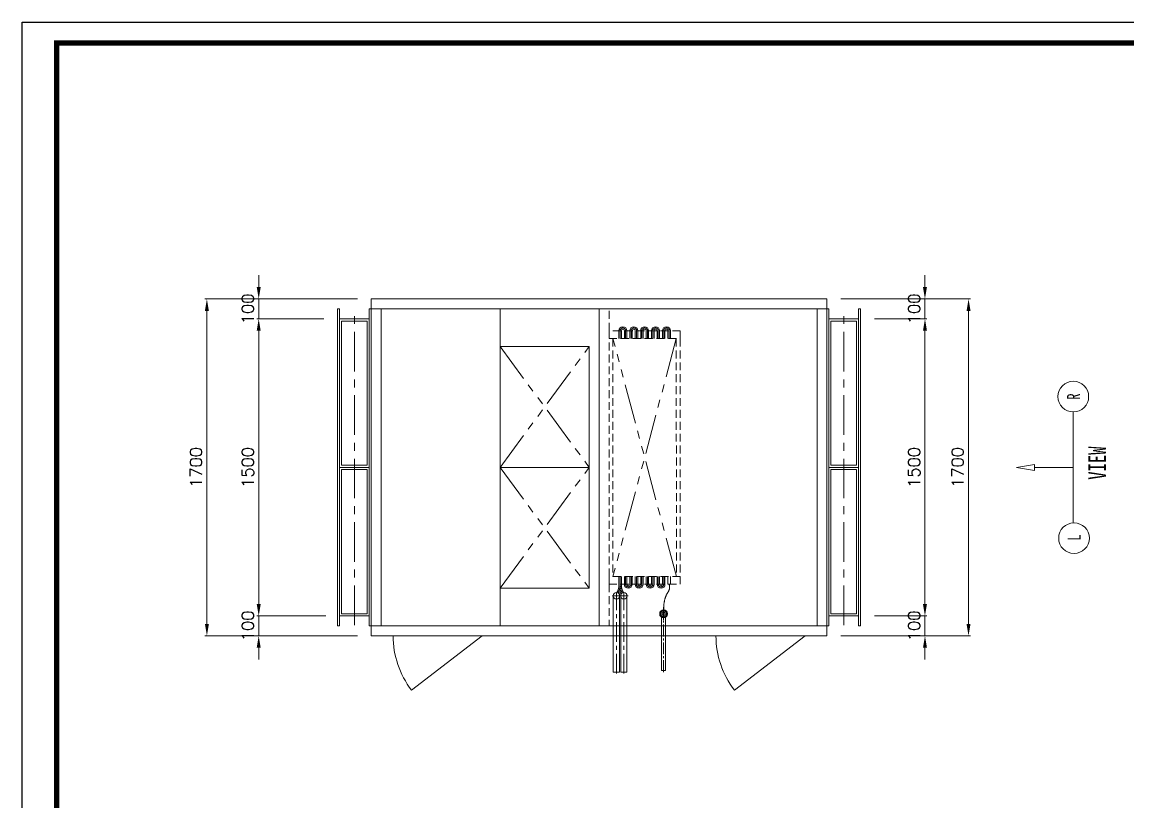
# Model space of a CAD drawing. Extents: x 437 to 11537, y -241 to 7638.
# Drawn here: x 437 to 6019, y 3702 to 7638 of the extents above; entities that cross this region are included whole.
import ezdxf
from ezdxf.enums import TextEntityAlignment as Align

# ---------------------------------------------------------------- set-up
doc = ezdxf.new("R2010")
doc.units = 0
doc.header["$LTSCALE"] = 80
doc.header["$MEASUREMENT"] = 0
for name, pattern in [('CEN', [26, 20, -2, 2, -2]), ('CENTER', [2, 1.25, -0.25, 0.25, -0.25]), ('CENTER2', [1.125, 0.75, -0.125, 0.125, -0.125]), ('CENTERX2', [4, 2.5, -0.5, 0.5, -0.5]), ('H2', [4, 3, -1]), ('HIDDENX2', [0.75, 0.5, -0.25]), ('PHANTOM', [5, 2.5, -0.5, 0.5, -0.5, 0.5, -0.5]), ('PHANTOMX2', [5, 2.5, -0.5, 0.5, -0.5, 0.5, -0.5])]:
    doc.linetypes.add(name, pattern=pattern)
doc.layers.get('0').update_dxf_attribs({"linetype": 'CONTINUOUS', "lineweight": 18})
doc.layers.get('DEFPOINTS').update_dxf_attribs({"linetype": 'CONTINUOUS', "lineweight": 18})
for name, color, linetype, lineweight in [('2', 2, 'HIDDENX2', 18), ('9', 2, 'H2', 18), ('CEN', 1, 'CEN', 18), ('LIN', 2, 'CONTINUOUS', 18)]:
    doc.layers.add(name, color=color, linetype=linetype, lineweight=lineweight)
doc.layers.add('FORM', color=7, linetype='CONTINUOUS')
doc.styles.add('ROMAND', font='TXT', dxfattribs={"height": 2.6})
doc.styles.get("Standard").update_dxf_attribs({"font": 'txt.shx', "bigfont": '2hs.shx'})
doc.dimstyles.get("Standard").update_dxf_attribs({"dimscale": 0, "dimtxt": 60, "dimasz": 60, "dimexe": 10, "dimexo": 70, "dimgap": 25, "dimtad": 1, "dimdec": 0, "dimlfac": -1, "dimzin": 0, "dimdsep": 46, "dimtxsty": 'Standard', "dimcen": 0, "dimclrd": 1, "dimclre": 1, "dimadec": 0, "dimazin": 0, "dimtfac": 1, "dimtdec": 0, "dimtix": 1, "dimtmove": 1, "dimatfit": 2, "dimfxl": 0, "dimtolj": 1, "dimtzin": 0, "dimlwd": 5, "dimlwe": 5, "dimarcsym": 0})

# ---------------------------------------------------------------- blocks, each defined once
blk = doc.blocks.new('*D4')
at = {"color": 1, "linetype": 'Continuous', "lineweight": 5}
for p, q in [((1631.5, 6300), (1631.5, 6360)), ((2129.9, 6240), (1621.5, 6240)), ((1631.5, 6240), (1631.5, 6140)), ((1959.9, 6140), (1621.5, 6140)), ((1631.5, 6080), (1631.5, 6020))]:
    blk.add_line(p, q, dxfattribs=at)
at = {"color": 1, "linetype": 'Continuous'}
for points in [[(1621.5, 6300), (1641.5, 6300), (1631.5, 6240)], [(1621.5, 6080), (1641.5, 6080), (1631.5, 6140)]]:
    blk.add_solid(points, dxfattribs=at)
at = {"layer": 'DEFPOINTS', "color": 0, "linetype": 'Continuous'}
for p in [(2199.9, 6240), (1631.5, 6140), (2029.9, 6140)]:
    blk.add_point(p, dxfattribs=at)
at = {"color": 0, "linetype": 'Continuous', "insert": (1576.5, 6190), "char_height": 60, "attachment_point": 5, "rotation": 90}
blk.add_mtext('\\A1;100', dxfattribs=at)
blk = doc.blocks.new('*D5')
at = {"color": 1, "linetype": 'Continuous', "lineweight": 5}
for p, q in [((1959.9, 6140), (1621.5, 6140)), ((1631.5, 6080), (1631.5, 4700)), ((1969.9, 4640), (1621.5, 4640))]:
    blk.add_line(p, q, dxfattribs=at)
at = {"color": 1, "linetype": 'Continuous'}
for points in [[(1621.5, 6080), (1641.5, 6080), (1631.5, 6140)], [(1621.5, 4700), (1641.5, 4700), (1631.5, 4640)]]:
    blk.add_solid(points, dxfattribs=at)
at = {"layer": 'DEFPOINTS', "color": 0, "linetype": 'Continuous'}
for p in [(2029.9, 6140), (1631.5, 4640), (2039.9, 4640)]:
    blk.add_point(p, dxfattribs=at)
at = {"color": 0, "linetype": 'Continuous', "insert": (1576.5, 5390), "char_height": 60, "attachment_point": 5, "rotation": 90}
blk.add_mtext('\\A1;1500', dxfattribs=at)
blk = doc.blocks.new('*D6')
at = {"color": 1, "linetype": 'Continuous', "lineweight": 5}
for p, q in [((1631.5, 4700), (1631.5, 4760)), ((1969.9, 4640), (1621.5, 4640)), ((1631.5, 4640), (1631.5, 4540)), ((2129.9, 4540), (1621.5, 4540)), ((1631.5, 4480), (1631.5, 4420))]:
    blk.add_line(p, q, dxfattribs=at)
at = {"color": 1, "linetype": 'Continuous'}
for points in [[(1621.5, 4700), (1641.5, 4700), (1631.5, 4640)], [(1621.5, 4480), (1641.5, 4480), (1631.5, 4540)]]:
    blk.add_solid(points, dxfattribs=at)
at = {"layer": 'DEFPOINTS', "color": 0, "linetype": 'Continuous'}
for p in [(2039.9, 4640), (1631.5, 4540), (2199.9, 4540)]:
    blk.add_point(p, dxfattribs=at)
at = {"color": 0, "linetype": 'Continuous', "insert": (1576.5, 4590), "char_height": 60, "attachment_point": 5, "rotation": 90}
blk.add_mtext('\\A1;100', dxfattribs=at)
blk = doc.blocks.new('*D7')
at = {"color": 1, "linetype": 'Continuous', "lineweight": 5}
for p, q in [((2129.9, 6240), (1360, 6240)), ((1370, 6180), (1370, 4600)), ((2129.9, 4540), (1360, 4540))]:
    blk.add_line(p, q, dxfattribs=at)
at = {"color": 1, "linetype": 'Continuous'}
for points in [[(1360, 6180), (1380, 6180), (1370, 6240)], [(1360, 4600), (1380, 4600), (1370, 4540)]]:
    blk.add_solid(points, dxfattribs=at)
at = {"layer": 'DEFPOINTS', "color": 0, "linetype": 'Continuous'}
for p in [(2199.9, 6240), (1370, 4540), (2199.9, 4540)]:
    blk.add_point(p, dxfattribs=at)
at = {"color": 0, "linetype": 'Continuous', "insert": (1315, 5390), "char_height": 60, "attachment_point": 5, "rotation": 90}
blk.add_mtext('\\A1;1700', dxfattribs=at)
blk = doc.blocks.new('*D19')
at = {"color": 1, "linetype": 'Continuous', "lineweight": 5}
for p, q in [((4994.9, 6300), (4994.9, 6360)), ((4569.9, 6240), (5004.9, 6240)), ((4994.9, 6240), (4994.9, 6140)), ((4739.9, 6140), (5004.9, 6140)), ((4994.9, 6080), (4994.9, 6020))]:
    blk.add_line(p, q, dxfattribs=at)
at = {"color": 1, "linetype": 'Continuous'}
for points in [[(4984.9, 6300), (5004.9, 6300), (4994.9, 6240)], [(4984.9, 6080), (5004.9, 6080), (4994.9, 6140)]]:
    blk.add_solid(points, dxfattribs=at)
at = {"layer": 'DEFPOINTS', "color": 0, "linetype": 'Continuous'}
for p in [(4499.9, 6240), (4669.9, 6140), (4994.9, 6140)]:
    blk.add_point(p, dxfattribs=at)
at = {"color": 0, "linetype": 'Continuous', "insert": (4939.9, 6190), "char_height": 60, "attachment_point": 5, "rotation": 90}
blk.add_mtext('\\A1;100', dxfattribs=at)
blk = doc.blocks.new('*D20')
at = {"color": 1, "linetype": 'Continuous', "lineweight": 5}
for p, q in [((4739.9, 6140), (5004.9, 6140)), ((4994.9, 6080), (4994.9, 4700)), ((4739.9, 4640), (5004.9, 4640))]:
    blk.add_line(p, q, dxfattribs=at)
at = {"color": 1, "linetype": 'Continuous'}
for points in [[(4984.9, 6080), (5004.9, 6080), (4994.9, 6140)], [(4984.9, 4700), (5004.9, 4700), (4994.9, 4640)]]:
    blk.add_solid(points, dxfattribs=at)
at = {"layer": 'DEFPOINTS', "color": 0, "linetype": 'Continuous'}
for p in [(4669.9, 6140), (4669.9, 4640), (4994.9, 4640)]:
    blk.add_point(p, dxfattribs=at)
at = {"color": 0, "linetype": 'Continuous', "insert": (4939.9, 5390), "char_height": 60, "attachment_point": 5, "rotation": 90}
blk.add_mtext('\\A1;1500', dxfattribs=at)
blk = doc.blocks.new('*D21')
at = {"color": 1, "linetype": 'Continuous', "lineweight": 5}
for p, q in [((4994.9, 4700), (4994.9, 4760)), ((4739.9, 4640), (5004.9, 4640)), ((4994.9, 4640), (4994.9, 4540)), ((4569.9, 4540), (5004.9, 4540)), ((4994.9, 4480), (4994.9, 4420))]:
    blk.add_line(p, q, dxfattribs=at)
at = {"color": 1, "linetype": 'Continuous'}
for points in [[(4984.9, 4700), (5004.9, 4700), (4994.9, 4640)], [(4984.9, 4480), (5004.9, 4480), (4994.9, 4540)]]:
    blk.add_solid(points, dxfattribs=at)
at = {"layer": 'DEFPOINTS', "color": 0, "linetype": 'Continuous'}
for p in [(4669.9, 4640), (4499.9, 4540), (4994.9, 4540)]:
    blk.add_point(p, dxfattribs=at)
at = {"color": 0, "linetype": 'Continuous', "insert": (4939.9, 4590), "char_height": 60, "attachment_point": 5, "rotation": 90}
blk.add_mtext('\\A1;100', dxfattribs=at)
blk = doc.blocks.new('*D22')
at = {"color": 1, "linetype": 'Continuous', "lineweight": 5}
for p, q in [((4569.9, 6240), (5224.9, 6240)), ((5214.9, 6180), (5214.9, 4600)), ((4569.9, 4540), (5224.9, 4540))]:
    blk.add_line(p, q, dxfattribs=at)
at = {"color": 1, "linetype": 'Continuous'}
for points in [[(5204.9, 6180), (5224.9, 6180), (5214.9, 6240)], [(5204.9, 4600), (5224.9, 4600), (5214.9, 4540)]]:
    blk.add_solid(points, dxfattribs=at)
at = {"layer": 'DEFPOINTS', "color": 0, "linetype": 'Continuous'}
for p in [(4499.9, 6240), (4499.9, 4540), (5214.9, 4540)]:
    blk.add_point(p, dxfattribs=at)
at = {"color": 0, "linetype": 'Continuous', "insert": (5159.9, 5390), "char_height": 60, "attachment_point": 5, "rotation": 90}
blk.add_mtext('\\A1;1700', dxfattribs=at)
blk = doc.blocks.new('COIL-UP')
at = {"color": 2, "ltscale": 30}
for p, q in [((49.9, 1280), (49.9, 1240)), ((62.6, 1280), (62.6, 1240)), ((77.4, 1280), (77.4, 1240)), ((90.1, 1280), (90.1, 1240)), ((104.9, 1280), (104.9, 1240)), ((117.6, 1280), (117.6, 1240)), ((132.4, 1280), (132.4, 1240)), ((145.1, 1280), (145.1, 1240)), ((159.9, 1280), (159.9, 1240)), ((172.6, 1280), (172.6, 1240)), ((187.4, 1280), (187.4, 1240)), ((200.1, 1280), (200.1, 1240)), ((214.9, 1280), (214.9, 1240)), ((227.6, 1280), (227.6, 1240)), ((242.4, 1280), (242.4, 1240)), ((255.1, 1280), (255.1, 1240)), ((269.9, 1280), (269.9, 1240)), ((282.6, 1280), (282.6, 1240)), ((297.4, 1280), (297.4, 1240)), ((310.1, 1280), (310.1, 1240)), ((49.9, 0), (49.9, 40)), ((62.6, 0), (62.6, 40)), ((77.4, 0), (77.4, 40)), ((90.1, 0), (90.1, 40)), ((104.9, 0), (104.9, 40)), ((117.6, 0), (117.6, 40)), ((132.4, 0), (132.4, 40)), ((145.1, 0), (145.1, 40)), ((159.9, 0), (159.9, 40)), ((172.6, 0), (172.6, 40)), ((187.4, 0), (187.4, 40)), ((200.1, 0), (200.1, 40)), ((214.9, 0), (214.9, 40)), ((227.6, 0), (227.6, 40)), ((242.4, 0), (242.4, 40)), ((255.1, 0), (255.1, 40)), ((269.9, 0), (269.9, 40)), ((282.6, 0), (282.6, 40)), ((297.4, 0), (297.4, 40)), ((297.4, 0), (310.1, 0)), ((310.1, 0), (310.1, 40)), ((21.7, -58.1), (21.7, -443)), ((53.4, -58.1), (53.4, -443)), ((59.1, -58.1), (59.1, -443)), ((90.8, -58.1), (90.8, -443)), ((265.6, -166.3), (265.6, -435)), ((285.6, -435), (285.6, -166.6)), ((53.4, -443), (21.7, -443)), ((59.1, -443), (90.8, -443)), ((265.6, -435), (285.6, -435))]:
    blk.add_line(p, q, dxfattribs=at)
for centre, radius in [((37.6, -58.1), 15.9), ((74.9, -58.1), 15.9), ((275.8, -149.1), 20)]:
    blk.add_circle(centre, radius, dxfattribs=at)
at = {"color": 4, "linetype": 'CENTER', "ltscale": 30}
for radius in [15, 7.94]:
    blk.add_circle((275.8, -149.1), radius, dxfattribs=at)
at = {"color": 2, "ltscale": 30}
for centre, radius, start, end in [((70, 1280), 20.1, 0, 180), ((70, 1280), 7.4, 0, 180), ((125, 1280), 20.1, 0, 180), ((125, 1280), 7.4, 0, 180), ((180, 1280), 20.1, 0, 180), ((180, 1280), 7.4, 0, 180), ((235, 1280), 20.1, 0, 180), ((235, 1280), 7.4, 0, 180), ((290, 1280), 20.1, 0, 180), ((290, 1280), 7.4, 0, 180), ((-40.8, -0.8), 103.4, 332.1786, 0.4802), ((97.5, 0), 20.1, 180, 0), ((97.5, 0), 7.4, 180, 0), ((152.5, 0), 20.1, 180, 0), ((152.5, 0), 7.4, 180, 0), ((207.5, 0), 20.1, 180, 0), ((207.5, 0), 7.4, 180, 0), ((262.5, 0), 20.1, 180, 0), ((262.5, 0), 7.4, 180, 0), ((-40.8, -0.8), 90.7, 332.7436, 0.4802), ((153.3, -0.8), 103.4, 200.1888, 207.8214), ((153.3, -0.8), 90.7, 179.5198, 207.2564)]:
    blk.add_arc(centre, radius, start, end, dxfattribs=at)
at = {"color": 4, "linetype": 'CENTER', "ltscale": 30}
blk.add_spline([(275.8, -149.1), (291.4, -51), (306.1, -17.8), (303.7, 0)], degree=3, dxfattribs=at)
at = {"layer": '2', "color": 1, "linetype": 'PHANTOMX2', "lineweight": 5}
for p, q in [((339.8, 1240), (20, 40)), ((340, 40), (20, 1240))]:
    blk.add_line(p, q, dxfattribs=at)
at = {"layer": '9', "linetype": 'HIDDENX2'}
for p, q in [((20, 1240), (20, 40)), ((339.8, 1240), (340, 40))]:
    blk.add_line(p, q, dxfattribs=at)
for points in [[(0, 1240), (359.9, 1240), (359.9, 1280), (0, 1280)], [(0, 1240), (359.8, 1240), (360, 40), (0, 40)], [(0, 0), (360, 0), (360, 40), (0, 40)]]:
    blk.add_lwpolyline(points, close=True, dxfattribs=at)
at = {"layer": 'CEN', "linetype": 'CENTER', "ltscale": 30}
for p, q in [((56.2, 1280), (56.2, 1240)), ((83.7, 1280), (83.7, 1240)), ((111.2, 1280), (111.2, 1240)), ((138.7, 1280), (138.7, 1240)), ((166.2, 1280), (166.2, 1240)), ((193.7, 1280), (193.7, 1240)), ((221.2, 1280), (221.2, 1240)), ((248.7, 1280), (248.7, 1240)), ((276.2, 1280), (276.2, 1240)), ((303.7, 1280), (303.7, 1240)), ((56.2, 40), (56.2, 0)), ((83.7, 0), (83.7, 40)), ((111.2, 0), (111.2, 40)), ((138.7, 0), (138.7, 40)), ((166.2, 0), (166.2, 40)), ((193.7, 0), (193.7, 40)), ((221.2, 0), (221.2, 40)), ((248.7, 0), (248.7, 40)), ((276.2, 0), (276.2, 40)), ((15.4, -58.1), (59.7, -58.1)), ((97.1, -58.1), (52.8, -58.1)), ((276.8, -118.1), (275.8, -180.2))]:
    blk.add_line(p, q, dxfattribs=at)
at = {"layer": 'CEN', "linetype": 'CENTER'}
for p, q in [((37.6, -451), (37.6, -41.6)), ((74.9, -451), (74.9, -41.6))]:
    blk.add_line(p, q, dxfattribs=at)
at = {"layer": 'CEN', "linetype": 'CENTER2'}
blk.add_line((275.8, -443.6), (275.8, -115.9), dxfattribs=at)
at = {"layer": 'CEN', "linetype": 'CENTER', "ltscale": 30}
for centre, radius, start, end in [((70, 1280), 13.8, 0, 180), ((125, 1280), 13.8, 0, 180), ((180, 1280), 13.8, 0, 180), ((235, 1280), 13.8, 0, 180), ((290, 1280), 13.8, 0, 180), ((97.5, 0), 13.8, 180, 0), ((152.5, 0), 13.8, 180, 0), ((207.5, 0), 13.8, 180, 0), ((262.5, 0), 13.8, 180, 0), ((-40.8, -0.8), 97.1, 333.232, 0.4802), ((153.3, -0.8), 97.1, 194.9433, 206.768)]:
    blk.add_arc(centre, radius, start, end, dxfattribs=at)
blk = doc.blocks.new('form')
at = {"layer": 'FORM', "color": 3}
blk.add_lwpolyline([(0, 562.79), (792.83, 562.79), (792.83, 0), (0, 0)], close=True, dxfattribs=at)
at = {"layer": 'FORM', "color": 2, "const_width": 1.94}
blk.add_lwpolyline([(12.48, 6.47), (12.48, 555.28), (781.78, 555.28), (781.78, 6.47)], close=True, dxfattribs=at)
blk = doc.blocks.new('A$C7C5C39FF')
at = {"xscale": 20, "yscale": 20, "zscale": 20}
blk.add_blockref('form', (0, -11255.8), dxfattribs=at)

msp = doc.modelspace()

# ---------------------------------------------------------------- linework, layer by layer
at = {"linetype": 'Continuous'}
for p, q in [((2249.9, 6190), (2199.9, 6190)), ((2849.9, 6000), (2849.9, 6190)), ((4449.9, 6190), (4499.9, 6190)), ((2039.9, 5390), (2189.9, 5390)), ((4659.9, 5390), (4509.9, 5390)), ((2849.9, 4875), (2849.9, 4590)), ((2249.9, 4590), (2199.9, 4590)), ((4449.9, 4590), (4499.9, 4590))]:
    msp.add_line(p, q, dxfattribs=at)
at = {"linetype": 'PHANTOM'}
for p, q in [((2849.9, 5390), (3299.9, 6000)), ((2849.9, 6000), (3299.9, 5390)), ((2849.9, 4780), (3299.9, 5390)), ((2849.9, 5390), (3299.9, 4780))]:
    msp.add_line(p, q, dxfattribs=at)
for p, q in [((5743.9, 5669.8), (5743.9, 5110.2)), ((5547.8, 5405.1), (5457.6, 5390)), ((5547.8, 5375), (5457.6, 5390)), ((5547.8, 5375), (5547.8, 5405.1)), ((5547.8, 5390), (5743.9, 5390))]:
    msp.add_line(p, q)
at = {"color": 1, "linetype": 'Continuous'}
for p, q in [((2759.9, 4540), (2402.8, 4266.3)), ((4389.9, 4540), (4032.8, 4266.3))]:
    msp.add_line(p, q, dxfattribs=at)
at = {"linetype": 'Continuous'}
for points in [[(3349.9, 4590), (2249.9, 4590), (2249.9, 6190), (3349.9, 6190)], [(3349.9, 6190), (4449.9, 6190), (4449.9, 4590), (3349.9, 4590)], [(2179.9, 5402), (2049.9, 5402), (2049.9, 6128.9), (2179.9, 6128.9)], [(4519.9, 5402), (4649.9, 5402), (4649.9, 6128.9), (4519.9, 6128.9)], [(2849.9, 6000), (3299.9, 6000), (3299.9, 5390), (2849.9, 5390)], [(2179.9, 5378.9), (2049.9, 5378.9), (2049.9, 4651.1), (2179.9, 4651.1)], [(2849.9, 5390), (3299.9, 5390), (3299.9, 4780), (2849.9, 4780)], [(4519.9, 5378.9), (4649.9, 5378.9), (4649.9, 4651.1), (4519.9, 4651.1)]]:
    msp.add_lwpolyline(points, close=True, dxfattribs=at)
for centre in [(5743.9, 5747.2), (5747.3, 5032.9)]:
    msp.add_circle(centre, 77.4)
at = {"color": 1, "linetype": 'Continuous'}
for centre in [(2759.9, 4540), (4389.9, 4540)]:
    msp.add_arc(centre, 450, 180, 217.4713, dxfattribs=at)
at = {"layer": '2', "linetype": 'ByBlock'}
for p, q in [((2029.9, 4590), (2029.9, 6190)), ((2029.9, 6190), (2039.9, 6190)), ((2039.9, 4590), (2039.9, 6190)), ((2189.9, 4590), (2189.9, 6190)), ((2199.9, 6190), (2189.9, 6190)), ((2199.9, 4590), (2199.9, 6190)), ((4499.9, 4590), (4499.9, 6190)), ((4499.9, 6190), (4509.9, 6190)), ((4509.9, 4590), (4509.9, 6190)), ((4659.9, 4590), (4659.9, 6190)), ((4669.9, 6190), (4659.9, 6190)), ((4669.9, 4590), (4669.9, 6190)), ((2039.9, 6140), (2189.9, 6140)), ((4659.9, 6140), (4509.9, 6140)), ((2189.9, 4640), (2039.9, 4640)), ((4509.9, 4640), (4659.9, 4640)), ((2039.9, 4590), (2029.9, 4590)), ((2189.9, 4590), (2199.9, 4590)), ((4509.9, 4590), (4499.9, 4590)), ((4659.9, 4590), (4669.9, 4590))]:
    msp.add_line(p, q, dxfattribs=at)
at = {"layer": '9', "linetype": 'HIDDENX2'}
for p, q in [((3399.9, 6080), (3399.9, 6190)), ((3399.9, 4800), (3399.9, 4590))]:
    msp.add_line(p, q, dxfattribs=at)
at = {"layer": 'CEN', "linetype": 'CENTERX2'}
for p, q in [((2114.9, 4594), (2114.9, 6190)), ((4584.9, 4594), (4584.9, 6190))]:
    msp.add_line(p, q, dxfattribs=at)
at = {"layer": 'LIN', "linetype": 'Continuous'}
msp.add_lwpolyline([(4499.9, 6240), (2199.9, 6240), (2199.9, 4540), (4499.9, 4540)], close=True, dxfattribs=at)

# ---------------------------------------------------------------- block references
at = {"linetype": 'Continuous', "xscale": 0.6999999999999886, "yscale": 0.6999999999998181, "zscale": 0.7}
msp.add_blockref('A$C7C5C39FF', (437.2, 7637.6), dxfattribs=at)
at = {"linetype": 'Continuous'}
msp.add_blockref('COIL-UP', (3399.9, 4800), dxfattribs=at)

# ---------------------------------------------------------------- texts
at = {"style": 'ROMAND', "width": 0.7}
for s, p in [('R', (5777, 5732)), ('L', (5780.4, 5020.6))]:
    msp.add_text(s, height=64.9, rotation=90, dxfattribs=at).set_placement(p)
msp.add_text('VIEW', height=88.14, rotation=90, dxfattribs=at).set_placement((5908.3, 5411.6), align=Align.CENTER)

# ---------------------------------------------------------------- dimensions: what is measured, and where the dimension line sits
at = {"linetype": 'Continuous'}
for base, p1, p2, picture, middle in [((1631.5, 6140), (2199.9, 6240), (2029.9, 6140), '*D4', (1576.5, 6190)), ((4994.9, 6140), (4499.9, 6240), (4669.9, 6140), '*D19', (4939.9, 6190)), ((1370, 4540), (2199.9, 6240), (2199.9, 4540), '*D7', (1315, 5390)), ((5214.9, 4540), (4499.9, 6240), (4499.9, 4540), '*D22', (5159.9, 5390)), ((1631.5, 4640), (2029.9, 6140), (2039.9, 4640), '*D5', (1576.5, 5390)), ((4994.9, 4640), (4669.9, 6140), (4669.9, 4640), '*D20', (4939.9, 5390)), ((1631.5, 4540), (2039.9, 4640), (2199.9, 4540), '*D6', (1576.5, 4590)), ((4994.9, 4540), (4669.9, 4640), (4499.9, 4540), '*D21', (4939.9, 4590))]:
    dim = msp.add_linear_dim(base=base, p1=p1, p2=p2, angle=90, dimstyle='Standard', override={"dimscale": 1}, dxfattribs=at)
    dim.commit()
    dim.dimension.update_dxf_attribs({"geometry": picture, "text_midpoint": middle})

doc.saveas('drawing.dxf')
